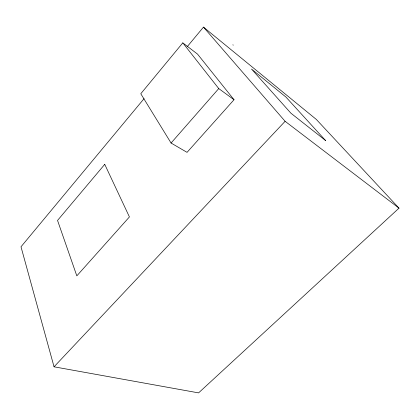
<?xml version="1.0" encoding="UTF-8"?>
<svg xmlns="http://www.w3.org/2000/svg" width="420" height="420" viewBox="0 0 420 420"><rect width="100%" height="100%" fill="white"/><g stroke="black" fill="none" stroke-linecap="round" stroke-linejoin="round"><path stroke-width="0.63" d="M182.8 42.861L140.784 93.744L171.066 143.031L187.052 152.36L234.024 99.739L197.526 54.101L182.8 42.861L218.747 88.578L234.024 99.739M144.049 98.658L21 246.787L54.049 366.807L198.581 392.884L399 208.147L316.323 119.432L203.485 27.116L187.162 46.762M171.066 143.031L218.747 88.578M54.049 366.807L285.112 121.301L399 208.147M203.485 27.116L285.112 121.301M232.927 44.762L233.189 45.181M104.738 164.351L57.54 220.437L76.818 275.867L129.423 216.93L104.738 164.351M325.568 140.522L290.892 113.185L251.507 69.053L285.873 96.999L325.568 140.522"/></g></svg>
